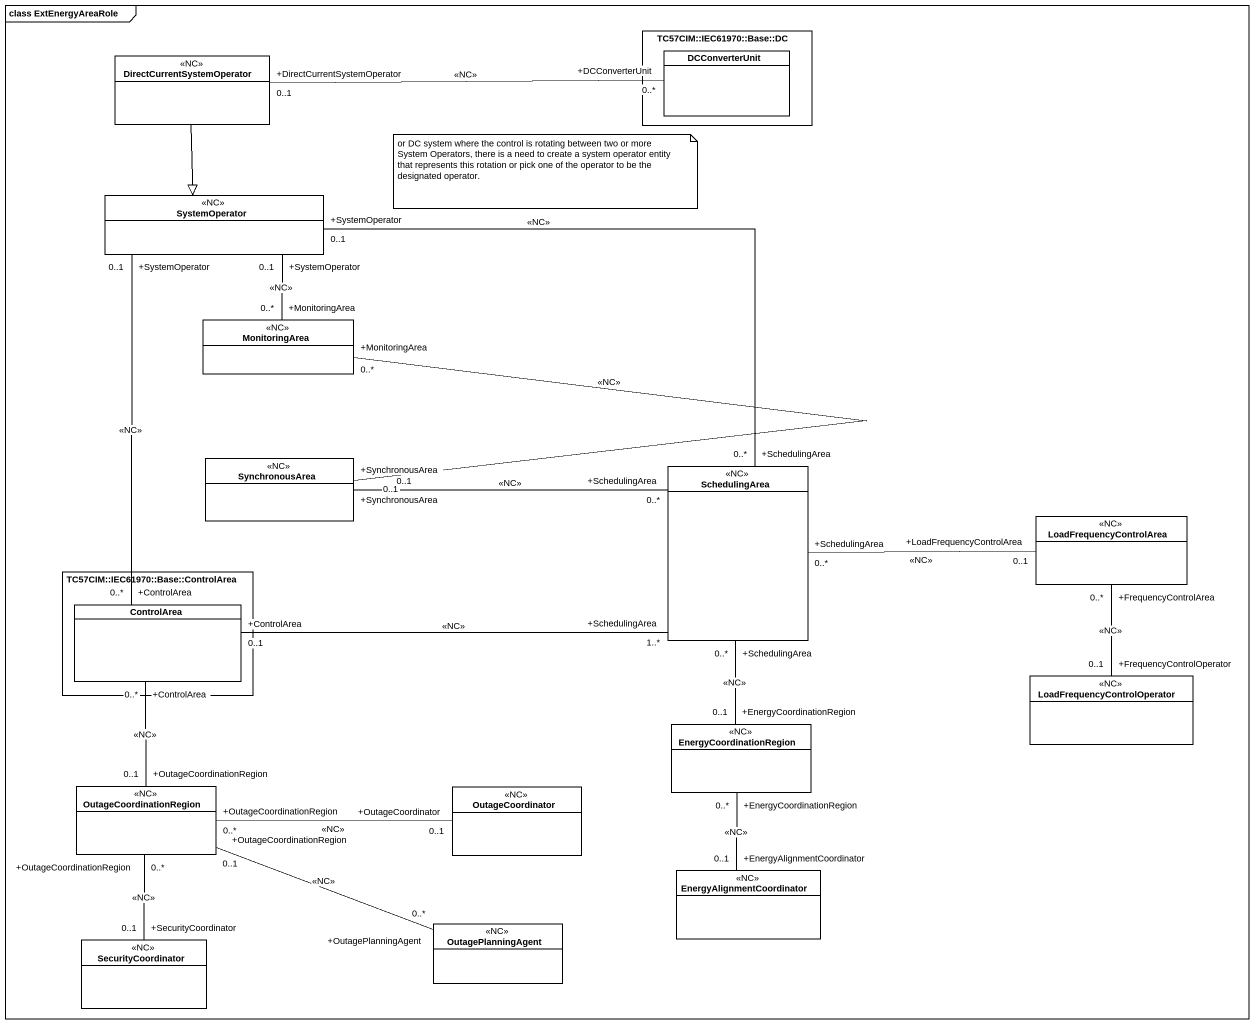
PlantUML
@startuml
mainframe class ExtEnergyAreaRole
hide circle
hide empty members
class DirectCurrentSystemOperator <<NC>>
rectangle "TC57CIM::IEC61970::Base::DC" as TC57CIM_IEC61970_Base_DC {
  class DCConverterUnit
}
class SystemOperator <<NC>>
class MonitoringArea <<NC>>
class SynchronousArea <<NC>>
class SchedulingArea <<NC>>
class LoadFrequencyControlArea <<NC>>
rectangle "TC57CIM::IEC61970::Base::ControlArea" as TC57CIM_IEC61970_Base {
  class ControlArea
}
class LoadFrequencyControlOperator <<NC>>
class EnergyCoordinationRegion <<NC>>
class OutageCoordinationRegion <<NC>>
class OutageCoordinator <<NC>>
class EnergyAlignmentCoordinator <<NC>>
class SecurityCoordinator <<NC>>
class OutagePlanningAgent <<NC>>
DirectCurrentSystemOperator "+DirectCurrentSystemOperator\n0..1" -right- "+DCConverterUnit\n0..*" DCConverterUnit : <<NC>>
DirectCurrentSystemOperator --|> SystemOperator
SystemOperator "+SystemOperator\n0..1" -- "+MonitoringArea\n0..*" MonitoringArea : <<NC>>
SystemOperator "+SystemOperator\n0..1" -- "+SchedulingArea\n0..*" SchedulingArea : <<NC>>
SystemOperator "+SystemOperator\n0..1" -- "+ControlArea\n0..*" ControlArea : <<NC>>
MonitoringArea "+MonitoringArea\n0..*" -- "+SynchronousArea\n0..1" SynchronousArea : <<NC>>
SynchronousArea "+SynchronousArea\n0..1" -right- "+SchedulingArea\n0..*" SchedulingArea : <<NC>>
SchedulingArea "+SchedulingArea\n1..*" -left- "+ControlArea\n0..1" ControlArea : <<NC>>
LoadFrequencyControlArea "+LoadFrequencyControlArea\n0..1" -left- "+SchedulingArea\n0..*" SchedulingArea : <<NC>>
LoadFrequencyControlOperator "+FrequencyControlOperator\n0..1" -up- "+FrequencyControlArea\n0..*" LoadFrequencyControlArea : <<NC>>
EnergyCoordinationRegion "+EnergyCoordinationRegion\n0..1" -up- "+SchedulingArea\n0..*" SchedulingArea : <<NC>>
OutageCoordinationRegion "+OutageCoordinationRegion\n0..1" -up- "+ControlArea\n0..*" ControlArea : <<NC>>
OutageCoordinationRegion "+OutageCoordinationRegion\n0..1" -right- "+OutagePlanningAgent\n0..*" OutagePlanningAgent : <<NC>>
OutageCoordinator "+OutageCoordinator\n0..1" -left- "+OutageCoordinationRegion\n0..*" OutageCoordinationRegion : <<NC>>
EnergyAlignmentCoordinator "+EnergyAlignmentCoordinator\n0..1" -up- "+EnergyCoordinationRegion\n0..*" EnergyCoordinationRegion : <<NC>>
SecurityCoordinator "+SecurityCoordinator\n0..1" -up- "+OutageCoordinationRegion\n0..*" OutageCoordinationRegion : <<NC>>
note as N1
  or DC system where the control is rotating between two or more System Operators, there is a need to create a system operator entity that represents this rotation or pick one of the operator to be the designated operator.
end note
@enduml
